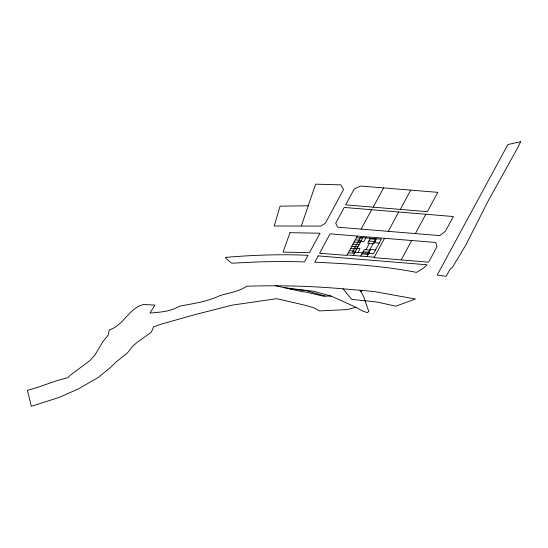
<?xml version="1.0" encoding="UTF-8"?>
<svg xmlns="http://www.w3.org/2000/svg" width="548" height="548" viewBox="0 0 548 548"><rect width="100%" height="100%" fill="white"/><g stroke="black" fill="none" stroke-linecap="round" stroke-linejoin="round"><path stroke-width="0.82" d="M301.4 225.755L315.641 184.169L340.883 184.834L343.555 189.54L325.348 223.2L320.957 226.091L274.185 226.002L280.076 206.164L308.229 205.795M357.31 236.092L346.87 255.375L319.594 253.272L330.04 233.859L435.824 242.483L436.955 246.792L428.618 262.184L374.065 257.642L384.532 238.305M361.159 229.119L371.647 209.726M373.188 207.158L427.33 211.672L437.797 192.341L360.762 186.039L354.344 188.765L345.637 204.863L373.188 207.158L383.6 187.902M353.309 255.457L362.625 238.236L356.426 237.722M357.981 252.505L360.077 248.634L354.556 248.176M365.906 237.873L363.81 241.75L358.282 241.284M360.748 256.08L364.242 249.621L370.441 250.135L366.948 256.594M365.948 249.765L369.441 243.305M367.907 253.334L373.167 243.613M375.825 238.702L373.729 242.572L379.25 243.031M388.244 231.352L439.777 235.606L445.339 231.325L453.347 216.542L344.247 207.445L335.691 223.242L337.76 227.187L388.244 231.352L398.718 211.987M400.293 209.418L410.726 190.129M415.363 233.592L425.823 214.247M401.211 259.889L411.685 240.524M360.563 291.666L362.331 290.474L373.777 291.481L415.528 299.03L395.683 306.181L377.586 302.119L351.604 299.352L343.103 288.844C311.079 285.974 278.87 285.227 246.737 286.214C238.859 291.673 228.763 292.892 219.721 295.667C206.993 301.893 193.006 303.503 179.285 306.27C170.791 311.586 159.831 312.202 149.974 313.093L154.913 305.085L143.644 304.517C128.849 307.894 123.56 325.759 109.312 329.814L108.175 335.123L102.606 342.116L94.948 355.07L89.865 360.591L70.192 375.291L67.911 377.723C53.992 380.737 41.162 386.895 27.4 390.286L31.291 406.294L59.28 397.396L78.912 388.614L98.161 377.456L110.306 367.612L116.32 361.817L127.204 353.165L132.938 346.007L136.794 342.637L151.289 332.232L153.639 326.841L161.961 323.909L196.444 314.237L232.51 305.078L276.754 298.674L304.688 305.174L313.867 307.812L319.553 310.921L346.829 309.613L356.001 307.284L361.714 310.668L367.29 312.668L368.914 311.339C365.687 304.366 364.776 296.461 360.029 290.276L343.103 288.844M356.001 307.284L331.143 296.105L322.717 296.091L307.038 292.248L302.311 291.721L275.404 285.672M355.262 239.873L361.461 240.394M368.9 241.01L375.099 241.524M354.097 242.031L360.296 242.545M352.933 244.182L359.132 244.696M351.768 246.333L357.967 246.847M370.003 249.456L375.524 249.922M350.604 248.484L356.803 248.998M349.439 250.635L355.638 251.155M363.077 251.772L369.277 252.286M348.275 252.792L354.474 253.306M361.913 253.923L368.112 254.443M347.103 254.943L374.298 257.211M360.029 290.276L362.331 290.474M289.913 288.933L313.285 291.173L331.143 296.105M283.508 287.495L305.633 290.44L325.135 296.098M225.988 257.341L225.79 258.355L231.64 263.204L256.937 261.985A532.43 325.594 -14.3 0 1 296.256 261.691L304.476 261.869L308.038 255.3C280.679 254.073 253.265 255.06 225.988 257.341M289.974 232.701L283.035 252.101L309.462 252.676L320.011 233.222L289.974 232.701M520.6 141.706L517.62 147.933L488.378 200.561L465.889 244.901L452.621 267.088L450.072 269.321L446.093 276.343L437.201 275.028L507.9 144.542L520.6 141.706M318.183 255.895L314.792 262.197C348.85 263.78 383.031 265.766 416.542 272.404L423.94 267.808L427.07 264.766L318.183 255.895M360.379 237.414L352.46 252.046L373.428 253.793L381.346 239.161L360.379 237.414M370.064 238.859L367.735 243.161L373.935 243.675L376.264 239.373L370.064 238.859"/></g></svg>
